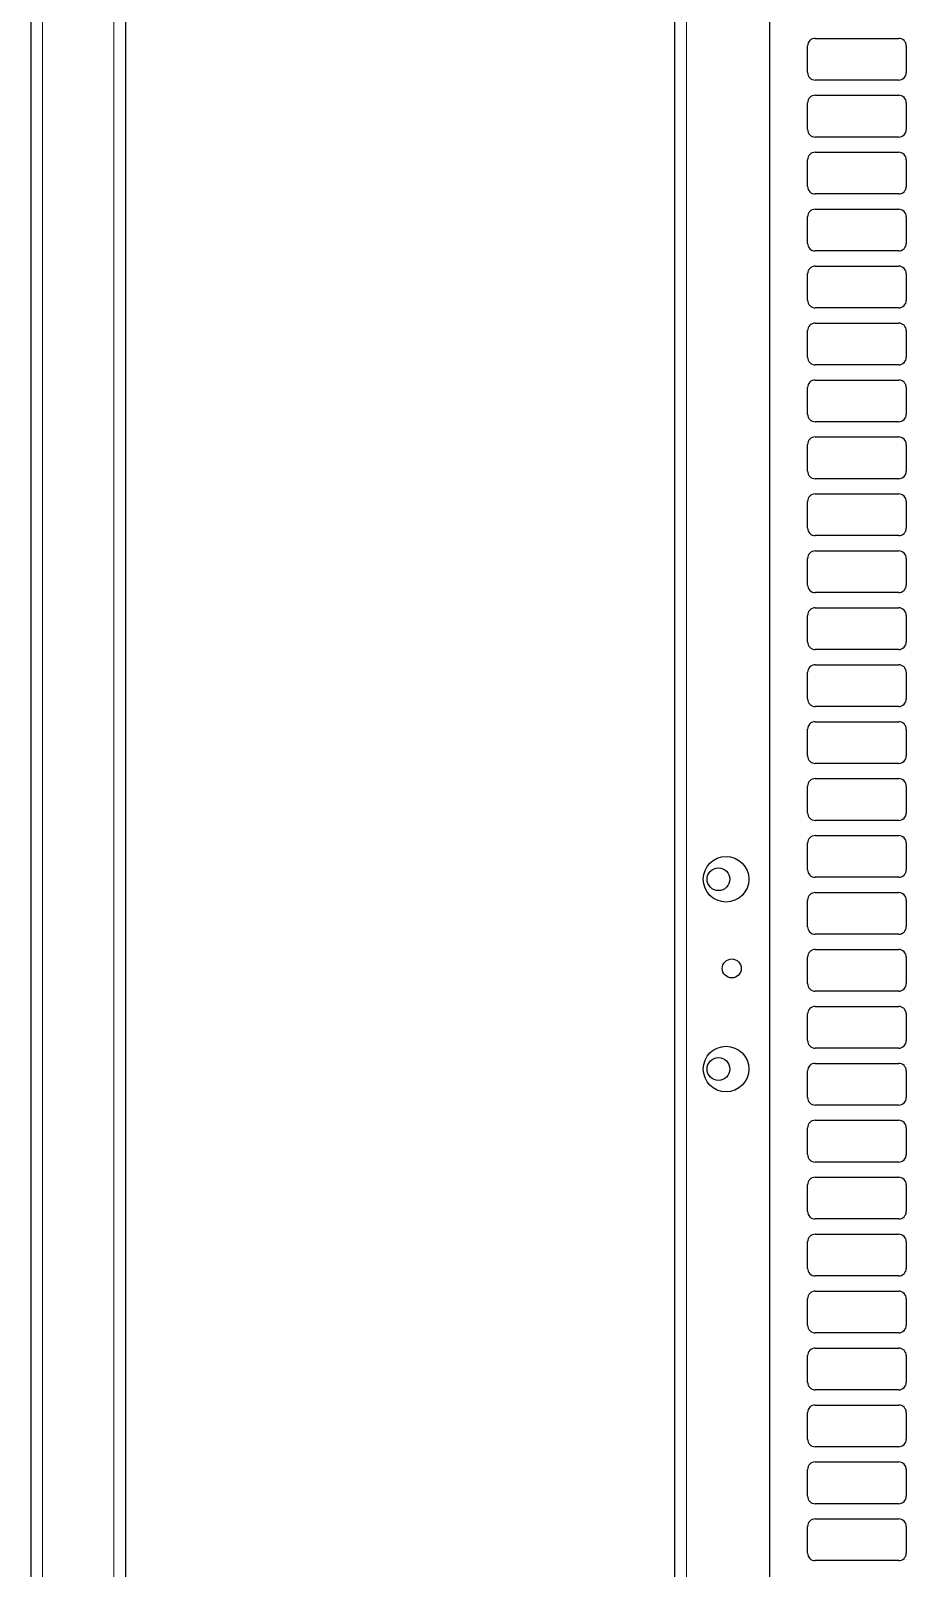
# Model space of a CAD drawing. Header units: millimetres. Extents: x -664 to 840, y 378 to 2003.
# Drawn here: x 119.4 to 350.2, y 1203.4 to 1608.4 of the extents above; entities that cross this region are included whole.
import ezdxf

# ---------------------------------------------------------------- set-up
doc = ezdxf.new("R2010")
doc.units = ezdxf.units.MM

msp = doc.modelspace()

# ---------------------------------------------------------------- linework, layer by layer
at = {"color": 8, "linetype": 'Continuous', "lineweight": 18}
for p, q in [((122.54, 1826.39), (122.54, 567.02)), ((141.34, 551.87), (141.34, 1826.39)), ((292.29, 543.39), (292.29, 1797.19))]:
    msp.add_line(p, q, dxfattribs=at)
at = {"color": 7, "linetype": 'Continuous', "lineweight": 25}
for p, q in [((144.44, 1826.39), (144.44, 554.77)), ((289.19, 543.39), (289.19, 1826.39)), ((119.44, 1797.19), (119.44, 562.39)), ((314.19, 543.39), (314.19, 1797.19)), ((324.19, 1597.39), (324.19, 1604.39)), ((326.19, 1606.39), (348.19, 1606.39)), ((350.19, 1604.39), (350.19, 1597.39)), ((348.19, 1595.39), (326.19, 1595.39)), ((324.19, 1582.39), (324.19, 1589.39)), ((326.19, 1591.39), (348.19, 1591.39)), ((350.19, 1589.39), (350.19, 1582.39)), ((348.19, 1580.39), (326.19, 1580.39)), ((326.19, 1576.39), (348.19, 1576.39)), ((324.19, 1567.39), (324.19, 1574.39)), ((350.19, 1574.39), (350.19, 1567.39)), ((348.19, 1565.39), (326.19, 1565.39)), ((324.19, 1552.39), (324.19, 1559.39)), ((326.19, 1561.39), (348.19, 1561.39)), ((350.19, 1559.39), (350.19, 1552.39)), ((348.19, 1550.39), (326.19, 1550.39)), ((324.19, 1537.39), (324.19, 1544.39)), ((326.19, 1546.39), (348.19, 1546.39)), ((350.19, 1544.39), (350.19, 1537.39)), ((348.19, 1535.39), (326.19, 1535.39)), ((326.19, 1531.39), (348.19, 1531.39)), ((324.19, 1522.39), (324.19, 1529.39)), ((350.19, 1529.39), (350.19, 1522.39)), ((348.19, 1520.39), (326.19, 1520.39)), ((326.19, 1516.39), (348.19, 1516.39)), ((324.19, 1507.39), (324.19, 1514.39)), ((350.19, 1514.39), (350.19, 1507.39)), ((348.19, 1505.39), (326.19, 1505.39)), ((324.19, 1492.39), (324.19, 1499.39)), ((326.19, 1501.39), (348.19, 1501.39)), ((350.19, 1499.39), (350.19, 1492.39)), ((348.19, 1490.39), (326.19, 1490.39)), ((326.19, 1486.39), (348.19, 1486.39)), ((324.19, 1477.39), (324.19, 1484.39)), ((350.19, 1484.39), (350.19, 1477.39)), ((348.19, 1475.39), (326.19, 1475.39)), ((326.19, 1471.39), (348.19, 1471.39)), ((324.19, 1462.39), (324.19, 1469.39)), ((350.19, 1469.39), (350.19, 1462.39)), ((348.19, 1460.39), (326.19, 1460.39)), ((324.19, 1447.39), (324.19, 1454.39)), ((326.19, 1456.39), (348.19, 1456.39)), ((350.19, 1454.39), (350.19, 1447.39)), ((348.19, 1445.39), (326.19, 1445.39)), ((324.19, 1432.39), (324.19, 1439.39)), ((326.19, 1441.39), (348.19, 1441.39)), ((350.19, 1439.39), (350.19, 1432.39)), ((348.19, 1430.39), (326.19, 1430.39)), ((326.19, 1426.39), (348.19, 1426.39)), ((324.19, 1417.39), (324.19, 1424.39)), ((350.19, 1424.39), (350.19, 1417.39)), ((348.19, 1415.39), (326.19, 1415.39)), ((326.19, 1411.39), (348.19, 1411.39)), ((324.19, 1402.39), (324.19, 1409.39)), ((350.19, 1409.39), (350.19, 1402.39)), ((348.19, 1400.39), (326.19, 1400.39)), ((324.19, 1387.39), (324.19, 1394.39)), ((326.19, 1396.39), (348.19, 1396.39)), ((350.19, 1394.39), (350.19, 1387.39)), ((348.19, 1385.39), (326.19, 1385.39)), ((326.19, 1381.39), (348.19, 1381.39)), ((324.19, 1372.39), (324.19, 1379.39)), ((350.19, 1379.39), (350.19, 1372.39)), ((348.19, 1370.39), (326.19, 1370.39)), ((326.19, 1366.39), (348.19, 1366.39)), ((324.19, 1357.39), (324.19, 1364.39)), ((350.19, 1364.39), (350.19, 1357.39)), ((348.19, 1355.39), (326.19, 1355.39)), ((324.19, 1342.39), (324.19, 1349.39)), ((326.19, 1351.39), (348.19, 1351.39)), ((350.19, 1349.39), (350.19, 1342.39)), ((348.19, 1340.39), (326.19, 1340.39)), ((324.19, 1327.39), (324.19, 1334.39)), ((326.19, 1336.39), (348.19, 1336.39)), ((350.19, 1334.39), (350.19, 1327.39)), ((348.19, 1325.39), (326.19, 1325.39)), ((326.19, 1321.39), (348.19, 1321.39)), ((324.19, 1312.39), (324.19, 1319.39)), ((350.19, 1319.39), (350.19, 1312.39)), ((348.19, 1310.39), (326.19, 1310.39)), ((324.19, 1297.39), (324.19, 1304.39)), ((326.19, 1306.39), (348.19, 1306.39)), ((350.19, 1304.39), (350.19, 1297.39)), ((348.19, 1295.39), (326.19, 1295.39)), ((324.19, 1282.39), (324.19, 1289.39)), ((326.19, 1291.39), (348.19, 1291.39)), ((350.19, 1289.39), (350.19, 1282.39)), ((348.19, 1280.39), (326.19, 1280.39)), ((326.19, 1276.39), (348.19, 1276.39)), ((324.19, 1267.39), (324.19, 1274.39)), ((350.19, 1274.39), (350.19, 1267.39)), ((348.19, 1265.39), (326.19, 1265.39)), ((326.19, 1261.39), (348.19, 1261.39)), ((324.19, 1252.39), (324.19, 1259.39)), ((350.19, 1259.39), (350.19, 1252.39)), ((348.19, 1250.39), (326.19, 1250.39)), ((324.19, 1237.39), (324.19, 1244.39)), ((326.19, 1246.39), (348.19, 1246.39)), ((350.19, 1244.39), (350.19, 1237.39)), ((348.19, 1235.39), (326.19, 1235.39)), ((326.19, 1231.39), (348.19, 1231.39)), ((324.19, 1222.39), (324.19, 1229.39)), ((350.19, 1229.39), (350.19, 1222.39)), ((348.19, 1220.39), (326.19, 1220.39)), ((326.19, 1216.39), (348.19, 1216.39)), ((324.19, 1207.39), (324.19, 1214.39)), ((350.19, 1214.39), (350.19, 1207.39)), ((348.19, 1205.39), (326.19, 1205.39))]:
    msp.add_line(p, q, dxfattribs=at)
for centre, radius in [((302.69, 1384.89), 6), ((300.69, 1384.89), 3), ((304.19, 1361.39), 2.5), ((302.69, 1334.89), 6), ((300.69, 1334.89), 3)]:
    msp.add_circle(centre, radius, dxfattribs=at)
for centre, start, end in [((326.19, 1604.39), 90, 180), ((348.19, 1604.39), 0, 90), ((326.19, 1597.39), 180, 270), ((348.19, 1597.39), 270, 0), ((326.19, 1589.39), 90, 180), ((348.19, 1589.39), 0, 90), ((326.19, 1582.39), 180, 270), ((348.19, 1582.39), 270, 0), ((326.19, 1574.39), 90, 180), ((348.19, 1574.39), 0, 90), ((326.19, 1567.39), 180, 270), ((348.19, 1567.39), 270, 0), ((326.19, 1559.39), 90, 180), ((348.19, 1559.39), 0, 90), ((326.19, 1552.39), 180, 270), ((348.19, 1552.39), 270, 0), ((326.19, 1544.39), 90, 180), ((348.19, 1544.39), 0, 90), ((326.19, 1537.39), 180, 270), ((348.19, 1537.39), 270, 0), ((326.19, 1529.39), 90, 180), ((348.19, 1529.39), 0, 90), ((326.19, 1522.39), 180, 270), ((348.19, 1522.39), 270, 0), ((326.19, 1514.39), 90, 180), ((348.19, 1514.39), 0, 90), ((326.19, 1507.39), 180, 270), ((348.19, 1507.39), 270, 0), ((326.19, 1499.39), 90, 180), ((348.19, 1499.39), 0, 90), ((326.19, 1492.39), 180, 270), ((348.19, 1492.39), 270, 0), ((326.19, 1484.39), 90, 180), ((348.19, 1484.39), 0, 90), ((326.19, 1477.39), 180, 270), ((348.19, 1477.39), 270, 0), ((326.19, 1469.39), 90, 180), ((348.19, 1469.39), 0, 90), ((326.19, 1462.39), 180, 270), ((348.19, 1462.39), 270, 0), ((326.19, 1454.39), 90, 180), ((348.19, 1454.39), 0, 90), ((326.19, 1447.39), 180, 270), ((348.19, 1447.39), 270, 0), ((326.19, 1439.39), 90, 180), ((348.19, 1439.39), 0, 90), ((326.19, 1432.39), 180, 270), ((348.19, 1432.39), 270, 0), ((326.19, 1424.39), 90, 180), ((348.19, 1424.39), 0, 90), ((326.19, 1417.39), 180, 270), ((348.19, 1417.39), 270, 0), ((326.19, 1409.39), 90, 180), ((348.19, 1409.39), 0, 90), ((326.19, 1402.39), 180, 270), ((348.19, 1402.39), 270, 0), ((326.19, 1394.39), 90, 180), ((348.19, 1394.39), 0, 90), ((326.19, 1387.39), 180, 270), ((348.19, 1387.39), 270, 0), ((326.19, 1379.39), 90, 180), ((348.19, 1379.39), 0, 90), ((326.19, 1372.39), 180, 270), ((348.19, 1372.39), 270, 0), ((326.19, 1364.39), 90, 180), ((348.19, 1364.39), 0, 90), ((326.19, 1357.39), 180, 270), ((348.19, 1357.39), 270, 0), ((326.19, 1349.39), 90, 180), ((348.19, 1349.39), 0, 90), ((326.19, 1342.39), 180, 270), ((348.19, 1342.39), 270, 0), ((326.19, 1334.39), 90, 180), ((348.19, 1334.39), 0, 90), ((326.19, 1327.39), 180, 270), ((348.19, 1327.39), 270, 0), ((326.19, 1319.39), 90, 180), ((348.19, 1319.39), 0, 90), ((326.19, 1312.39), 180, 270), ((348.19, 1312.39), 270, 0), ((326.19, 1304.39), 90, 180), ((348.19, 1304.39), 0, 90), ((326.19, 1297.39), 180, 270), ((348.19, 1297.39), 270, 0), ((326.19, 1289.39), 90, 180), ((348.19, 1289.39), 0, 90), ((326.19, 1282.39), 180, 270), ((348.19, 1282.39), 270, 0), ((326.19, 1274.39), 90, 180), ((348.19, 1274.39), 0, 90), ((326.19, 1267.39), 180, 270), ((348.19, 1267.39), 270, 0), ((326.19, 1259.39), 90, 180), ((348.19, 1259.39), 0, 90), ((326.19, 1252.39), 180, 270), ((348.19, 1252.39), 270, 0), ((326.19, 1244.39), 90, 180), ((348.19, 1244.39), 0, 90), ((326.19, 1237.39), 180, 270), ((348.19, 1237.39), 270, 0), ((326.19, 1229.39), 90, 180), ((348.19, 1229.39), 0, 90), ((326.19, 1222.39), 180, 270), ((348.19, 1222.39), 270, 0), ((326.19, 1214.39), 90, 180), ((348.19, 1214.39), 0, 90), ((326.19, 1207.39), 180, 270), ((348.19, 1207.39), 270, 0)]:
    msp.add_arc(centre, 2, start, end, dxfattribs=at)

doc.saveas('drawing.dxf')
